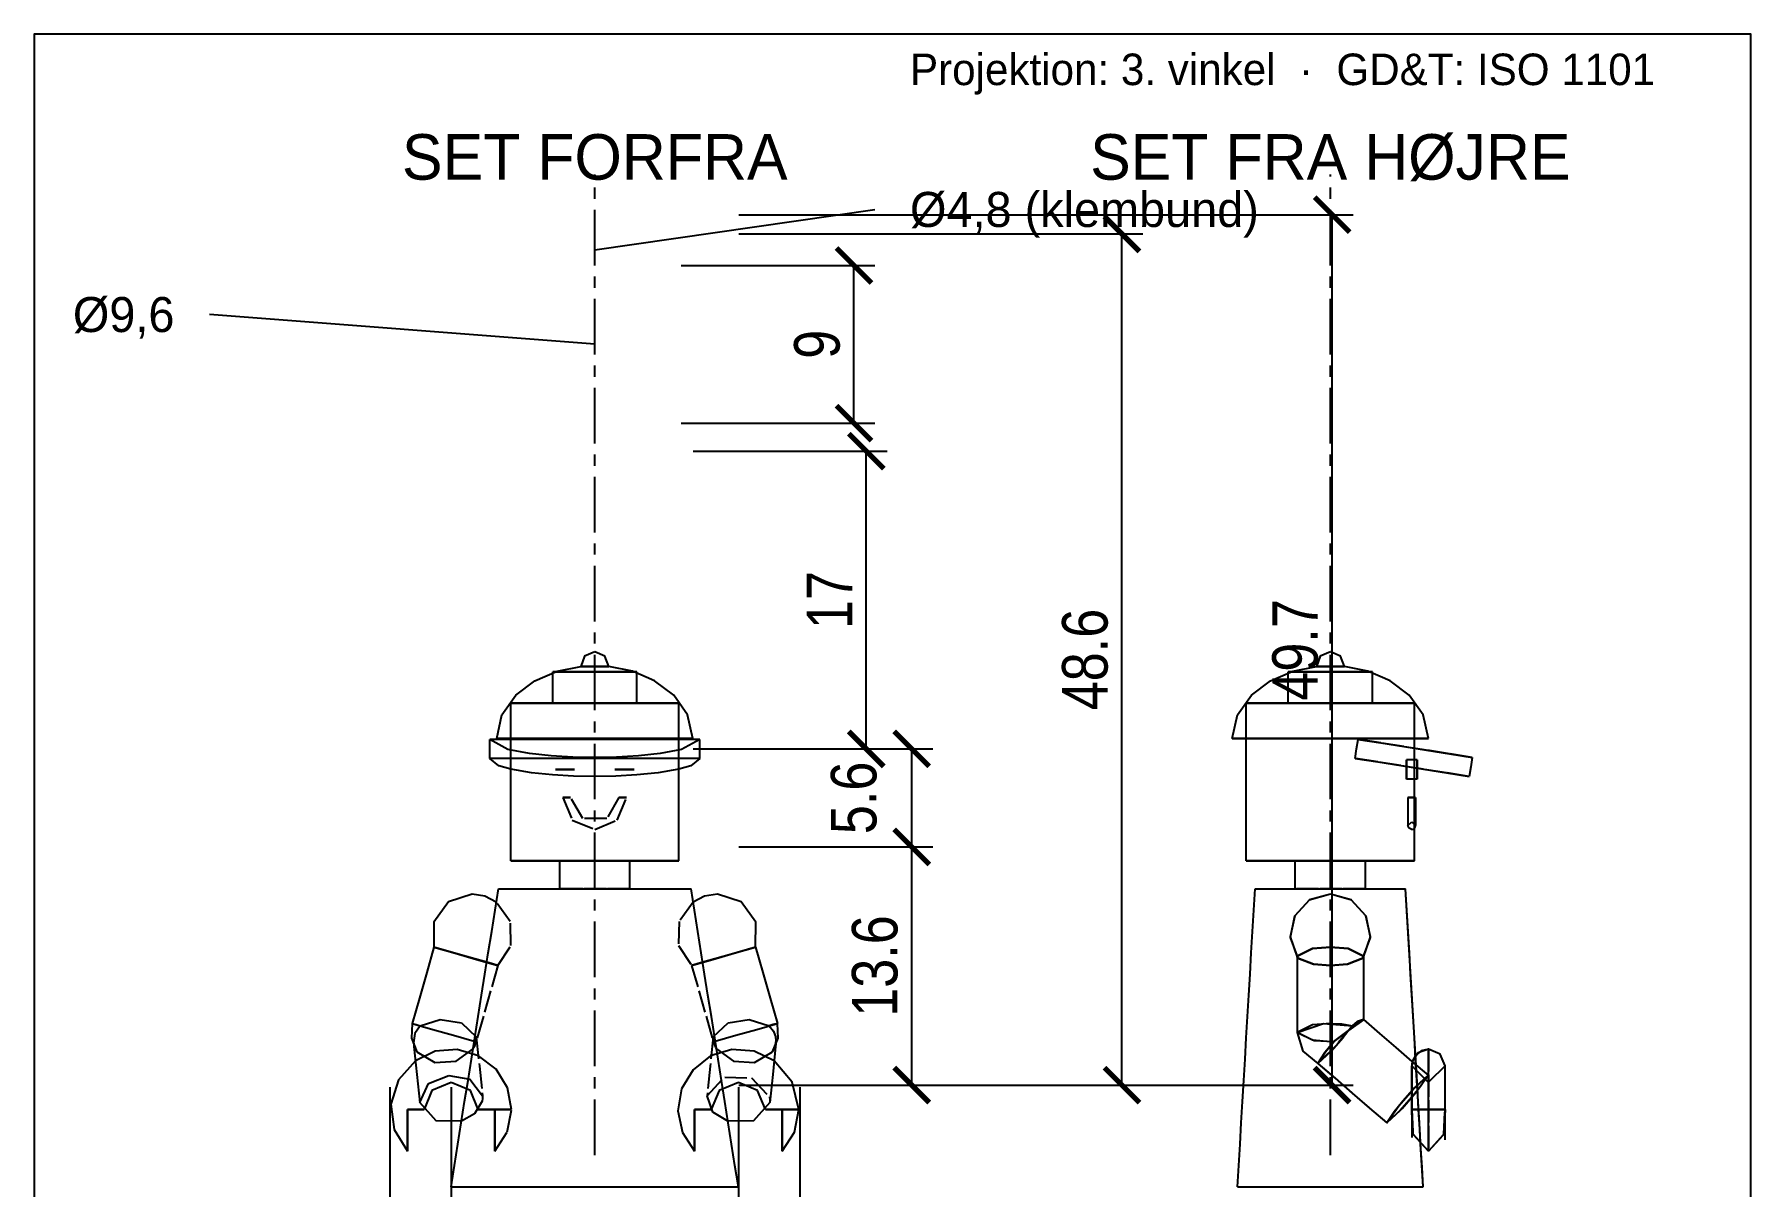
# Model space of a CAD drawing. Header units: millimetres. Extents: x -32 to 71, y -43 to 60.
# Drawn here: x -32 to 66, y -5.8 to 60 of the extents above; entities that cross this region are included whole.
import ezdxf
from ezdxf.enums import TextEntityAlignment as Align

# ---------------------------------------------------------------- set-up
doc = ezdxf.new("R2010")
doc.units = ezdxf.units.MM
doc.linetypes.add('CENTER', pattern=[5.08, 3.175, -0.635, 0.635, -0.635])
doc.linetypes.add('DASHED', pattern=[1.524, 1.27, -0.254])
for name, color, linetype in [('CENTER', 1, 'CENTER'), ('DIM', 5, 'Continuous'), ('FRAME', 7, 'Continuous'), ('HIDDEN', 8, 'DASHED'), ('OUTLINE', 7, 'Continuous'), ('TEXT', 3, 'Continuous')]:
    doc.layers.add(name, color=color, linetype=linetype)
doc.styles.add('OpenSansCondensed-Light', font='OpenSansCondensed-Light.ttf')
doc.dimstyles.new('EZDXF', dxfattribs={"dimtxt": 0.25, "dimasz": 0.175, "dimexe": 0.375, "dimexo": 0.125, "dimgap": 0.1, "dimtad": 1, "dimlfac": 100, "dimzin": 12, "dimdsep": 46, "dimtxsty": 'OpenSansCondensed-Light', "dimblk": 'ARCHTICK', "dimcen": 2.5, "dimazin": 3, "dimtfac": 0.5, "dimtmove": 2, "dimatfit": 3})

# ---------------------------------------------------------------- blocks, each defined once
blk = doc.blocks.new('_ARCHTICK')
at = {"color": 0, "linetype": 'BYBLOCK', "const_width": 0.15}
blk.add_lwpolyline([(-0.5, -0.5), (0.5, 0.5)], dxfattribs=at)

msp = doc.modelspace()

# ---------------------------------------------------------------- linework, layer by layer
at = {"layer": 'CENTER'}
for p, q in [((0, -4), (0, 52)), ((42, -4), (42, 52))]:
    msp.add_line(p, q, dxfattribs=at)
at = {"layer": 'DIM'}
for p, q in [((0, 47.7), (16, 50)), ((0, 42.3), (-22, 44))]:
    msp.add_line(p, q, dxfattribs=at)
at = {"layer": 'FRAME'}
msp.add_lwpolyline([(-32, -42), (66, -42), (66, 60), (-32, 60)], close=True, dxfattribs=at)
at = {"layer": 'HIDDEN'}
for points in [[(2.4, 23.6), (1.2, 23.6), (0, 23.6), (-1.2, 23.6), (-2.4, 23.6)], [(-2.4, 21.8), (-2.4, 22.672), (-2.4, 23.544)], [(-0.799, 23.902), (0, 23.902), (0.799, 23.902)], [(2.4, 21.8), (2.4, 22.7), (2.4, 23.6)], [(44.4, 23.6), (43.2, 23.6), (42, 23.6), (40.8, 23.6), (39.6, 23.6)], [(39.6, 21.8), (39.6, 22.672), (39.6, 23.544)], [(41.201, 23.902), (42, 23.902), (42.799, 23.902)], [(44.4, 21.8), (44.4, 22.672), (44.4, 23.544)], [(4.8, 21.8), (3.6, 21.8), (2.4, 21.8), (1.2, 21.8), (0, 21.8), (-1.2, 21.8), (-2.4, 21.8), (-3.6, 21.8), (-4.8, 21.8)], [(-4.8, 21.8), (-3.6, 21.8), (-2.4, 21.8), (-1.2, 21.8), (0, 21.8), (1.2, 21.8), (2.4, 21.8), (3.6, 21.8), (4.8, 21.8)], [(-4.8, 19.8), (-4.8, 20.8), (-4.8, 21.8)], [(2.4, 21.8), (1.2, 21.8), (0, 21.8), (-1.2, 21.8), (-2.4, 21.8)], [(-2.4, 21.8), (-1.2, 21.8), (0, 21.8), (1.2, 21.8), (2.4, 21.8)], [(4.8, 19.8), (4.8, 20.8), (4.8, 21.8)], [(46.8, 21.8), (45.6, 21.8), (44.4, 21.8), (43.2, 21.8), (42, 21.8), (40.8, 21.8), (39.6, 21.8), (38.4, 21.8), (37.2, 21.8)], [(37.2, 21.8), (38.4, 21.8), (39.6, 21.8), (40.8, 21.8), (42, 21.8)], [(37.2, 19.8), (37.2, 20.8), (37.2, 21.8)], [(44.4, 21.8), (43.2, 21.8), (42, 21.8), (40.8, 21.8), (39.6, 21.8)], [(39.6, 21.8), (40.8, 21.8), (42, 21.8)], [(42, 21.8), (43.2, 21.8), (44.4, 21.8), (45.6, 21.8), (46.8, 21.8)], [(42, 21.8), (43.2, 21.8), (44.4, 21.8)], [(46.8, 19.8), (46.8, 20.8), (46.8, 21.8)], [(6, 19.743), (4.959, 19.162), (3.733, 18.935), (2.492, 18.804), (1.247, 18.733), (0, 18.711), (-1.247, 18.733), (-2.492, 18.804), (-3.733, 18.935), (-4.959, 19.162), (-6, 19.743)], [(5.6, 19.8), (4.356, 19.8), (3.111, 19.8), (1.867, 19.8), (0.622, 19.8), (-0.622, 19.8), (-1.867, 19.8), (-3.111, 19.8), (-4.356, 19.8), (-5.6, 19.8)], [(4.8, 19.743), (3.6, 19.743), (2.4, 19.743), (1.2, 19.743), (0, 19.743), (-1.2, 19.743), (-2.4, 19.743), (-3.6, 19.743), (-4.8, 19.743)], [(47.6, 19.8), (46.356, 19.8), (45.111, 19.8), (43.867, 19.8), (42.622, 19.8), (41.378, 19.8), (40.133, 19.8), (38.889, 19.8), (37.644, 19.8), (36.4, 19.8)], [(43.414, 18.657), (43.5, 19.2), (43.586, 19.743)], [(50.105, 18.711), (48.801, 18.917), (47.497, 19.124), (46.194, 19.33), (44.89, 19.537), (43.586, 19.743)], [(4.8, 18.657), (3.6, 18.657), (2.4, 18.657), (1.2, 18.657), (0, 18.657), (-1.2, 18.657), (-2.4, 18.657), (-3.6, 18.657), (-4.8, 18.657)], [(49.933, 17.624), (48.629, 17.831), (47.325, 18.037), (46.021, 18.244), (44.718, 18.45), (43.414, 18.657)], [(46.8, 17.47), (46.8, 18.352), (46.8, 19.234)], [(4.8, 18.037), (3.611, 17.832), (2.411, 17.711), (1.206, 17.645), (0, 17.624), (-1.206, 17.645), (-2.411, 17.711), (-3.611, 17.832), (-4.8, 18.037)], [(-1.15, 18.02), (-2.25, 18.02), (-1.15, 18.02)], [(-1.15, 18.02), (-2.25, 18.02), (-1.15, 18.02)], [(2.25, 18.02), (1.15, 18.02), (2.25, 18.02)], [(2.25, 18.02), (1.15, 18.02), (2.25, 18.02)], [(46.35, 18.02), (46.35, 18.295), (46.35, 18.57)], [(46.35, 18.57), (46.35, 18.02), (46.35, 17.47)], [(46.35, 18.02), (46.35, 18.295), (46.35, 18.57)], [(46.35, 18.57), (46.35, 18.02), (46.35, 17.47)], [(46.95, 18.57), (46.65, 18.57), (46.35, 18.57)], [(46.95, 18.57), (46.65, 18.57), (46.35, 18.57)], [(46.35, 17.47), (46.35, 17.745), (46.35, 18.02)], [(46.95, 18.02), (46.95, 18.295), (46.95, 18.57)], [(46.95, 18.57), (46.95, 18.02), (46.95, 17.47)], [(46.95, 18.097), (46.95, 18.333), (46.95, 18.57)], [(46.95, 18.57), (46.95, 18.02), (46.95, 17.47)], [(46.95, 17.47), (46.95, 17.745), (46.95, 18.02)], [(46.8, 17.47), (46.575, 17.47), (46.35, 17.47)], [(-1.82, 16.42), (-1.287, 15.133), (0, 14.6), (1.287, 15.133), (1.82, 16.42)], [(-1.82, 16.42), (-1.6, 16.42), (-1.38, 16.42)], [(-1.38, 16.42), (-1.6, 16.42), (-1.82, 16.42)], [(1.38, 16.42), (0.69, 15.225), (-0.69, 15.225), (-1.38, 16.42)], [(1.82, 16.42), (1.6, 16.42), (1.38, 16.42)], [(1.38, 16.42), (1.6, 16.42), (1.82, 16.42)], [(46.65, 16.42), (46.54, 16.42), (46.43, 16.42)], [(46.43, 16.42), (46.65, 16.42), (46.87, 16.42)], [(46.65, 16.42), (46.54, 16.42), (46.43, 16.42)], [(46.43, 16.42), (46.65, 16.42), (46.87, 16.42)], [(46.43, 16.42), (46.43, 15.62), (46.43, 14.82)], [(46.43, 16.42), (46.43, 15.62), (46.43, 14.82)], [(46.87, 16.42), (46.76, 16.42), (46.65, 16.42)], [(46.8, 14.659), (46.8, 15.54), (46.8, 16.42)], [(46.87, 16.42), (46.87, 15.62), (46.87, 14.82)], [(46.43, 14.82), (46.65, 15.04), (46.87, 14.82)], [(46.65, 14.6), (46.494, 14.664), (46.43, 14.82)], [(46.65, 14.6), (46.731, 14.615), (46.8, 14.659)], [(4.8, 12.8), (3.6, 12.8), (2.4, 12.8), (1.2, 12.8), (0, 12.8), (-1.2, 12.8), (-2.4, 12.8), (-3.6, 12.8), (-4.8, 12.8)], [(2, 12.8), (0.667, 12.8), (-0.667, 12.8), (-2, 12.8)], [(-2, 12.8), (-0.667, 12.8), (0.667, 12.8), (2, 12.8)], [(46.8, 12.8), (45.6, 12.8), (44.4, 12.8), (43.2, 12.8), (42, 12.8), (40.8, 12.8), (39.6, 12.8), (38.4, 12.8), (37.2, 12.8)], [(44, 12.8), (42.667, 12.8), (41.333, 12.8), (40, 12.8)], [(40, 12.8), (41, 12.8), (42, 12.8)], [(42, 12.8), (43, 12.8), (44, 12.8)], [(-8.2, -5.8), (-8.007, -4.586), (-7.814, -3.371), (-7.621, -2.157), (-7.429, -0.943), (-7.236, 0.271), (-7.043, 1.486), (-6.85, 2.7), (-6.657, 3.914), (-6.464, 5.129), (-6.271, 6.343), (-6.079, 7.557), (-5.886, 8.771), (-5.693, 9.986), (-5.5, 11.2)], [(-5.5, 11.2), (-4.278, 11.2), (-3.056, 11.2), (-1.833, 11.2), (-0.611, 11.2), (0.611, 11.2), (1.833, 11.2), (3.056, 11.2), (4.278, 11.2), (5.5, 11.2)], [(2, 11.2), (0.667, 11.2), (-0.667, 11.2), (-2, 11.2)], [(-2, 11.2), (-0.667, 11.2), (0.667, 11.2), (2, 11.2)], [(8.2, -5.8), (8.007, -4.586), (7.814, -3.371), (7.621, -2.157), (7.429, -0.943), (7.236, 0.271), (7.043, 1.486), (6.85, 2.7), (6.657, 3.914), (6.464, 5.129), (6.271, 6.343), (6.079, 7.557), (5.886, 8.771), (5.693, 9.986), (5.5, 11.2)], [(36.7, -5.8), (36.771, -4.586), (36.843, -3.371), (36.914, -2.157), (36.986, -0.943), (37.057, 0.271), (37.129, 1.486), (37.2, 2.7), (37.271, 3.914), (37.343, 5.129), (37.414, 6.343), (37.486, 7.557), (37.557, 8.771), (37.629, 9.986), (37.7, 11.2)], [(37.7, 11.2), (38.929, 11.2), (40.157, 11.2), (41.386, 11.2), (42.614, 11.2), (43.843, 11.2), (45.071, 11.2), (46.3, 11.2)], [(42, 10.9), (40.799, 10.562), (39.952, 9.646), (39.707, 8.423), (40.136, 7.252)], [(44, 11.2), (42.667, 11.2), (41.333, 11.2), (40, 11.2)], [(40, 11.2), (41, 11.2), (42, 11.2)], [(42, 11.2), (43, 11.2), (44, 11.2)], [(43.864, 7.252), (44.293, 8.423), (44.048, 9.646), (43.201, 10.562), (42, 10.9)], [(47.3, -5.8), (47.229, -4.586), (47.157, -3.371), (47.086, -2.157), (47.014, -0.943), (46.943, 0.271), (46.871, 1.486), (46.8, 2.7), (46.729, 3.914), (46.657, 5.129), (46.586, 6.343), (46.514, 7.557), (46.443, 8.771), (46.371, 9.986), (46.3, 11.2)], [(-5.529, 6.832), (-4.787, 7.974), (-4.821, 9.337), (-5.621, 10.44)], [(5.621, 10.44), (4.821, 9.337), (4.787, 7.974), (5.529, 6.832)], [(-9.183, 7.876), (-7.965, 7.528), (-6.747, 7.18), (-5.529, 6.832)], [(5.529, 6.832), (6.747, 7.18), (7.965, 7.528), (9.183, 7.876)], [(40.1, 7.354), (40.975, 7.793), (42, 7.876)], [(42, 7.876), (43.025, 7.793), (43.9, 7.354)], [(-5.529, 6.832), (-5.847, 6.923), (-6.165, 7.013)], [(6.165, 7.013), (5.847, 6.923), (5.529, 6.832)], [(40.1, 7.354), (40.11, 7.3), (40.136, 7.252)], [(40.136, 7.252), (40.11, 7.3), (40.1, 7.354)], [(40.1, 7.354), (40.1, 5.902), (40.1, 4.451), (40.1, 3)], [(40.1, 7.304), (40.118, 7.278), (40.136, 7.252)], [(40.136, 7.252), (41.029, 6.905), (42, 6.832)], [(42, 6.832), (41.029, 6.905), (40.136, 7.252)], [(42, 6.832), (42.971, 6.905), (43.864, 7.252)], [(43.864, 7.252), (42.971, 6.905), (42, 6.832)], [(43.864, 7.252), (43.89, 7.3), (43.9, 7.354)], [(43.9, 7.354), (43.89, 7.3), (43.864, 7.252)], [(43.864, 7.252), (43.882, 7.278), (43.9, 7.304)], [(43.9, 7.354), (43.9, 6.146), (43.9, 4.938), (43.9, 3.73)], [(-5.529, 6.832), (-5.944, 5.381), (-6.358, 3.929), (-6.773, 2.478)], [(5.529, 6.832), (5.944, 5.381), (6.358, 3.929), (6.773, 2.478)], [(-10.427, 3.522), (-10.195, 3.456), (-9.963, 3.389)], [(-9.963, 3.389), (-10.267, 2.945), (-10.348, 2.415)], [(-9.963, 3.389), (-8.818, 3.748), (-7.613, 3.554), (-6.764, 2.755)], [(6.764, 2.755), (7.613, 3.554), (8.818, 3.748), (9.963, 3.389)], [(10.427, 3.522), (10.195, 3.456), (9.963, 3.389)], [(9.963, 3.389), (10.198, 3.086), (10.334, 2.727)], [(42, 3.522), (40.975, 3.439), (40.1, 3)], [(42, 2.478), (40.975, 2.561), (40.1, 3)], [(40.1, 3), (41.069, 2.545), (42.192, 2.481)], [(40.1, 3), (40.424, 1.939), (41.285, 1.24)], [(43.266, 3.389), (42.326, 2.263), (41.285, 1.24)], [(42, 3.522), (42.637, 3.492), (43.266, 3.389)], [(42.192, 2.481), (43.045, 3.11), (43.9, 3.73)], [(43.9, 3.73), (43.045, 3.11), (42.192, 2.481)], [(43.266, 3.389), (43.55, 3.626), (43.895, 3.742)], [(43.9, 3.73), (43.899, 3.737), (43.895, 3.742)], [(43.895, 3.742), (43.899, 3.737), (43.9, 3.73)], [(43.895, 3.742), (44.815, 2.947), (45.736, 2.152), (46.656, 1.357), (47.577, 0.562)], [(43.9, 3.737), (43.9, 3.734), (43.9, 3.73)], [(-10.348, 2.415), (-10.283, 2.147), (-10.152, 1.904)], [(-10.348, 2.415), (-10.337, 2.311), (-10.326, 2.207)], [(-4.75, -1.4), (-4.98, -0.161), (-5.639, 0.912), (-6.64, 1.677), (-7.849, 2.032), (-9.105, 1.929), (-10.24, 1.382)], [(-6.95, 2.069), (-6.898, 2.158), (-6.854, 2.251)], [(-6.88, 2.509), (-6.827, 2.493), (-6.773, 2.478)], [(-6.854, 2.251), (-6.812, 2.364), (-6.783, 2.48)], [(-6.854, 2.251), (-6.81, 2.363), (-6.773, 2.478)], [(-6.782, 2.481), (-6.783, 2.48), (-6.783, 2.48)], [(-6.764, 2.755), (-6.763, 2.617), (-6.782, 2.481)], [(-6.773, 2.478), (-6.778, 2.479), (-6.782, 2.481)], [(-6.764, 2.755), (-6.587, 1.072), (-6.41, -0.612)], [(10.24, 1.382), (9.094, 1.932), (7.827, 2.03), (6.611, 1.662), (5.61, 0.879), (4.96, -0.214), (4.751, -1.467), (5.009, -2.711), (5.7, -3.777)], [(6.764, 2.755), (6.587, 1.072), (6.41, -0.612)], [(6.782, 2.481), (6.763, 2.617), (6.764, 2.755)], [(6.773, 2.478), (6.827, 2.493), (6.88, 2.509)], [(6.773, 2.478), (6.778, 2.479), (6.782, 2.481)], [(6.773, 2.478), (6.81, 2.363), (6.854, 2.251)], [(6.782, 2.481), (6.812, 2.364), (6.854, 2.251)], [(6.854, 2.251), (6.898, 2.158), (6.95, 2.069)], [(10.152, 1.904), (10.283, 2.147), (10.348, 2.415)], [(10.348, 2.415), (10.337, 2.311), (10.326, 2.207)], [(10.348, 2.415), (10.353, 2.571), (10.334, 2.727)], [(42.192, 2.481), (41.703, 1.881), (41.283, 1.241)], [(41.283, 1.241), (41.702, 1.881), (42.191, 2.48)], [(42, 2.478), (42.096, 2.479), (42.192, 2.481)], [(42.192, 2.481), (42.192, 2.48), (42.191, 2.48)], [(47.6, 2.05), (47.6, 0.593), (47.6, -0.864), (47.6, -2.321), (47.6, -3.777)], [(47.6, -1.4), (47.6, 0.325), (47.6, 2.05)], [(47.6, 2.05), (47.6, 0.593), (47.6, -0.864), (47.6, -2.321), (47.6, -3.777)], [(48.55, 1.1), (48.272, 1.772), (47.6, 2.05)], [(41.285, 1.24), (41.284, 1.24), (41.283, 1.241)], [(41.283, 1.241), (41.283, 1.241), (41.284, 1.24)], [(41.283, 1.241), (42.268, 0.39), (43.253, -0.461), (44.238, -1.311), (45.223, -2.162)], [(46.859, 1.695), (46.704, 1.415), (46.65, 1.1)], [(46.68, 1.337), (46.658, 1.219), (46.65, 1.1)], [(46.65, 1.1), (46.65, -0.308), (46.65, -1.715), (46.65, -3.123)], [(48.55, 1.1), (47.6, 0.15), (46.65, 1.1)], [(46.65, -1.4), (46.65, -0.15), (46.65, 1.1)], [(46.65, 1.1), (46.65, -0.308), (46.65, -1.715), (46.65, -3.123)], [(48.55, 1.1), (47.6, 0.15), (46.65, 1.1)], [(48.55, -1.4), (48.55, -0.15), (48.55, 1.1)], [(48.55, -1.4), (48.55, -0.15), (48.55, 1.1)], [(48.55, -1.4), (48.55, -0.15), (48.55, 1.1)], [(-9.99, -0.988), (-9.484, 0.095), (-8.342, 0.552), (-7.131, 0.343), (-6.41, -0.612)], [(-6.65, -1.4), (-7.104, -0.304), (-8.2, 0.15), (-9.296, -0.304), (-9.75, -1.4)], [(6.41, -0.612), (7.418, 0.461), (8.945, 0.406), (9.976, -0.676)], [(9.75, -1.4), (9.296, -0.304), (8.2, 0.15), (7.104, -0.304), (6.65, -1.4)], [(45.223, -2.162), (45.916, -1.182), (46.707, -0.266), (47.577, 0.562)], [(45.223, -2.162), (46.093, -1.334), (46.883, -0.418), (47.577, 0.562)], [(47.577, 0.562), (46.821, -0.142), (46.132, -0.924)], [(47.577, 0.562), (47.157, -0.078), (46.668, -0.676)], [(-6.424, -0.924), (-6.86, -1.647), (-7.606, -2.059)], [(-6.41, -0.612), (-6.405, -0.768), (-6.424, -0.924)], [(7.606, -2.059), (6.748, -1.537), (6.41, -0.612)], [(9.976, -0.676), (9.995, -0.832), (9.99, -0.988)], [(46.132, -0.924), (45.643, -1.522), (45.223, -2.162)], [(46.668, -0.676), (46.659, -0.687), (46.65, -0.698)], [(-9.75, -1.4), (-10.225, -1.4), (-10.7, -1.4)], [(-10.7, -3.777), (-10.7, -2.589), (-10.7, -1.4)], [(-9.857, -1.4), (-9.803, -1.4), (-9.75, -1.4)], [(-5.7, -1.4), (-6.175, -1.4), (-6.65, -1.4)], [(-6.65, -1.4), (-6.175, -1.4), (-5.7, -1.4)], [(-4.75, -1.4), (-5.225, -1.4), (-5.7, -1.4)], [(-5.7, -1.4), (-5.225, -1.4), (-4.75, -1.4)], [(-5.7, -3.777), (-5.7, -2.589), (-5.7, -1.4)], [(-5.7, -3.777), (-4.996, -2.68), (-4.75, -1.4)], [(-5.7, -1.4), (-5.7, -2.589), (-5.7, -3.777)], [(5.7, -1.4), (5.7, -2.589), (5.7, -3.777)], [(5.7, -1.4), (6.175, -1.4), (6.65, -1.4)], [(6.65, -1.4), (6.175, -1.4), (5.7, -1.4)], [(5.7, -3.777), (5.7, -2.589), (5.7, -1.4)], [(9.857, -1.4), (9.803, -1.4), (9.75, -1.4)], [(9.75, -1.4), (10.225, -1.4), (10.7, -1.4)], [(10.7, -1.4), (11.175, -1.4), (11.65, -1.4)], [(10.7, -1.4), (10.7, -2.589), (10.7, -3.777)], [(46.65, -1.4), (47.6, -1.4), (48.55, -1.4)], [(46.65, -1.4), (46.725, -2.809), (47.6, -3.777)], [(46.65, -1.4), (47.6, -1.4), (48.55, -1.4)], [(46.65, -1.4), (47.6, -1.4), (48.55, -1.4)], [(46.65, -1.4), (47.6, -1.4), (48.55, -1.4)], [(46.65, -1.4), (47.6, -1.4), (48.55, -1.4)], [(47.6, -1.4), (47.125, -1.4), (46.65, -1.4)], [(46.65, -1.4), (46.725, -2.809), (47.6, -3.777)], [(46.65, -1.4), (47.6, -1.4), (48.55, -1.4)], [(47.6, -3.777), (46.725, -2.809), (46.65, -1.4)], [(46.65, -1.4), (47.6, -1.4), (48.55, -1.4)], [(46.65, -1.4), (47.6, -1.4), (48.55, -1.4)], [(47.172, -3.627), (47.107, -2.514), (47.041, -1.4)], [(47.6, -3.777), (48.475, -2.809), (48.55, -1.4)], [(48.55, -1.4), (48.075, -1.4), (47.6, -1.4)], [(47.6, -3.777), (47.6, -2.589), (47.6, -1.4)], [(48.55, -1.4), (48.475, -2.809), (47.6, -3.777)], [(-8.2, -5.8), (-6.938, -5.8), (-5.677, -5.8), (-4.415, -5.8), (-3.154, -5.8), (-1.892, -5.8), (-0.631, -5.8), (0.631, -5.8), (1.892, -5.8), (3.154, -5.8), (4.415, -5.8), (5.677, -5.8), (6.938, -5.8), (8.2, -5.8)], [(36.7, -5.8), (38.025, -5.8), (39.35, -5.8), (40.675, -5.8), (42, -5.8), (43.325, -5.8), (44.65, -5.8), (45.975, -5.8), (47.3, -5.8)]]:
    msp.add_lwpolyline(points, dxfattribs=at)
at = {"layer": 'OUTLINE'}
for points in [[(0, 24.744), (-0.58, 24.494), (-0.799, 23.902)], [(0.799, 23.902), (0.58, 24.494), (0, 24.744)], [(42, 24.744), (41.42, 24.494), (41.201, 23.902)], [(42.799, 23.902), (42.58, 24.494), (42, 24.744)], [(-5.6, 19.8), (-5.301, 21.135), (-4.51, 22.256), (-3.413, 23.085), (-2.148, 23.627), (-0.799, 23.902)], [(-2.4, 23.6), (-1.2, 23.6), (0, 23.6), (1.2, 23.6), (2.4, 23.6)], [(-2.4, 23.544), (-2.4, 23.572), (-2.4, 23.6)], [(0.799, 23.902), (0, 23.902), (-0.799, 23.902)], [(5.6, 19.8), (5.301, 21.135), (4.51, 22.256), (3.413, 23.085), (2.148, 23.627), (0.799, 23.902)], [(36.4, 19.8), (36.699, 21.135), (37.49, 22.256), (38.587, 23.085), (39.852, 23.627), (41.201, 23.902)], [(39.6, 23.6), (40.8, 23.6), (42, 23.6)], [(39.6, 23.544), (39.6, 23.572), (39.6, 23.6)], [(42, 23.902), (41.601, 23.902), (41.201, 23.902)], [(42.799, 23.902), (42.399, 23.902), (42, 23.902)], [(42, 23.6), (43.2, 23.6), (44.4, 23.6)], [(47.6, 19.8), (47.301, 21.135), (46.51, 22.256), (45.413, 23.085), (44.148, 23.627), (42.799, 23.902)], [(44.4, 23.544), (44.4, 23.572), (44.4, 23.6)], [(-6, 18.657), (-6, 19.2), (-6, 19.743)], [(-4.8, 19.743), (-5.4, 19.743), (-6, 19.743)], [(-5.6, 19.8), (-4.356, 19.8), (-3.111, 19.8), (-1.867, 19.8), (-0.622, 19.8), (0.622, 19.8), (1.867, 19.8), (3.111, 19.8), (4.356, 19.8), (5.6, 19.8)], [(-4.8, 12.8), (-4.8, 14.2), (-4.8, 15.6), (-4.8, 17), (-4.8, 18.4), (-4.8, 19.8)], [(4.8, 12.8), (4.8, 14.2), (4.8, 15.6), (4.8, 17), (4.8, 18.4), (4.8, 19.8)], [(6, 19.743), (5.4, 19.743), (4.8, 19.743)], [(6, 18.657), (6, 19.2), (6, 19.743)], [(36.4, 19.8), (37.8, 19.8), (39.2, 19.8), (40.6, 19.8), (42, 19.8)], [(37.2, 12.8), (37.2, 14.2), (37.2, 15.6), (37.2, 17), (37.2, 18.4), (37.2, 19.8)], [(42, 19.8), (43.4, 19.8), (44.8, 19.8), (46.2, 19.8), (47.6, 19.8)], [(43.414, 18.657), (43.5, 19.2), (43.586, 19.743)], [(43.586, 19.743), (44.89, 19.537), (46.194, 19.33), (47.497, 19.124), (48.801, 18.917), (50.105, 18.711)], [(46.8, 19.234), (46.8, 19.517), (46.8, 19.8)], [(-4.8, 18.037), (-5.477, 18.235), (-6, 18.657)], [(-4.8, 18.657), (-5.4, 18.657), (-6, 18.657)], [(6, 18.657), (5.477, 18.235), (4.8, 18.037)], [(6, 18.657), (5.4, 18.657), (4.8, 18.657)], [(43.414, 18.657), (44.718, 18.45), (46.021, 18.244), (47.325, 18.037), (48.629, 17.831), (49.933, 17.624)], [(50.105, 18.711), (50.019, 18.168), (49.933, 17.624)], [(46.35, 17.47), (46.35, 17.745), (46.35, 18.02)], [(46.95, 18.02), (46.95, 18.058), (46.95, 18.097)], [(46.95, 17.47), (46.95, 17.745), (46.95, 18.02)], [(46.95, 17.47), (46.65, 17.47), (46.35, 17.47)], [(46.8, 16.42), (46.8, 16.945), (46.8, 17.47)], [(46.95, 17.47), (46.875, 17.47), (46.8, 17.47)], [(46.87, 16.42), (46.76, 16.42), (46.65, 16.42)], [(46.87, 16.42), (46.87, 15.62), (46.87, 14.82)], [(46.8, 14.659), (46.852, 14.732), (46.87, 14.82)], [(46.8, 12.8), (46.8, 13.73), (46.8, 14.659)], [(-4.8, 12.8), (-3.6, 12.8), (-2.4, 12.8), (-1.2, 12.8), (0, 12.8), (1.2, 12.8), (2.4, 12.8), (3.6, 12.8), (4.8, 12.8)], [(-2, 11.2), (-2, 12), (-2, 12.8)], [(2, 11.2), (2, 12), (2, 12.8)], [(37.2, 12.8), (38.4, 12.8), (39.6, 12.8), (40.8, 12.8), (42, 12.8)], [(40, 11.2), (40, 12), (40, 12.8)], [(42, 12.8), (43.2, 12.8), (44.4, 12.8), (45.6, 12.8), (46.8, 12.8)], [(44, 11.2), (44, 12), (44, 12.8)], [(-7, 10.9), (-8.356, 10.458), (-9.19, 9.302), (-9.183, 7.876)], [(-8.2, -5.8), (-8.007, -4.586), (-7.814, -3.371), (-7.621, -2.157), (-7.429, -0.943), (-7.236, 0.271), (-7.043, 1.486), (-6.85, 2.7), (-6.657, 3.914), (-6.464, 5.129), (-6.271, 6.343), (-6.079, 7.557), (-5.886, 8.771), (-5.693, 9.986), (-5.5, 11.2)], [(-5.621, 10.44), (-6.273, 10.782), (-7, 10.9)], [(-5.5, 11.2), (-4.278, 11.2), (-3.056, 11.2), (-1.833, 11.2), (-0.611, 11.2), (0.611, 11.2), (1.833, 11.2), (3.056, 11.2), (4.278, 11.2), (5.5, 11.2)], [(8.2, -5.8), (8.007, -4.586), (7.814, -3.371), (7.621, -2.157), (7.429, -0.943), (7.236, 0.271), (7.043, 1.486), (6.85, 2.7), (6.657, 3.914), (6.464, 5.129), (6.271, 6.343), (6.079, 7.557), (5.886, 8.771), (5.693, 9.986), (5.5, 11.2)], [(7, 10.9), (6.273, 10.782), (5.621, 10.44)], [(9.183, 7.876), (9.19, 9.302), (8.356, 10.458), (7, 10.9)], [(36.7, -5.8), (36.771, -4.586), (36.843, -3.371), (36.914, -2.157), (36.986, -0.943), (37.057, 0.271), (37.129, 1.486), (37.2, 2.7), (37.271, 3.914), (37.343, 5.129), (37.414, 6.343), (37.486, 7.557), (37.557, 8.771), (37.629, 9.986), (37.7, 11.2)], [(37.7, 11.2), (38.929, 11.2), (40.157, 11.2), (41.386, 11.2), (42.614, 11.2), (43.843, 11.2), (45.071, 11.2), (46.3, 11.2)], [(42, 10.9), (40.813, 10.57), (39.966, 9.674), (39.704, 8.471), (40.1, 7.304)], [(43.9, 7.304), (44.296, 8.471), (44.034, 9.674), (43.187, 10.57), (42, 10.9)], [(47.041, -1.4), (46.967, -0.14), (46.893, 1.12), (46.819, 2.38), (46.745, 3.64), (46.671, 4.9), (46.596, 6.16), (46.522, 7.42), (46.448, 8.68), (46.374, 9.94), (46.3, 11.2)], [(-9.183, 7.876), (-9.598, 6.424), (-10.012, 4.973), (-10.427, 3.522)], [(-6.165, 7.013), (-7.674, 7.445), (-9.183, 7.876)], [(9.183, 7.876), (7.674, 7.445), (6.165, 7.013)], [(9.183, 7.876), (9.598, 6.424), (10.012, 4.973), (10.427, 3.522)], [(42, 7.876), (40.975, 7.793), (40.1, 7.354)], [(43.9, 7.354), (43.025, 7.793), (42, 7.876)], [(40.1, 7.354), (40.1, 5.902), (40.1, 4.451), (40.1, 3)], [(43.9, 7.354), (43.9, 6.148), (43.9, 4.943), (43.9, 3.737)], [(-10.427, 3.522), (-10.473, 2.682), (-10.152, 1.904)], [(-10.427, 3.522), (-9.245, 3.184), (-8.063, 2.846), (-6.88, 2.509)], [(6.88, 2.509), (8.063, 2.846), (9.245, 3.184), (10.427, 3.522)], [(10.152, 1.904), (10.473, 2.682), (10.427, 3.522)], [(40.1, 3), (41.608, 3.511), (43.266, 3.389)], [(40.1, 3), (40.424, 1.939), (41.285, 1.24)], [(43.266, 3.389), (43, 3.055), (42.727, 2.727)], [(43.895, 3.742), (43.55, 3.626), (43.266, 3.389)], [(43.895, 3.742), (44.815, 2.947), (45.736, 2.152), (46.656, 1.357), (47.577, 0.562)], [(-10.326, 2.207), (-10.158, 0.609), (-9.99, -0.988)], [(-10.152, 1.904), (-9.127, 1.286), (-7.919, 1.359), (-6.95, 2.069)], [(6.95, 2.069), (7.919, 1.359), (9.127, 1.286), (10.152, 1.904)], [(10.326, 2.207), (10.158, 0.609), (9.99, -0.988)], [(41.285, 1.24), (42.039, 1.946), (42.727, 2.727)], [(47.6, 2.05), (47.018, 1.851), (46.68, 1.337)], [(47.6, 2.05), (47.189, 1.957), (46.859, 1.695)], [(47.6, -1.4), (47.6, 0.325), (47.6, 2.05)], [(48.55, 1.1), (48.272, 1.772), (47.6, 2.05)], [(-10.24, 1.382), (-11.205, 0.295), (-11.636, -1.093), (-11.457, -2.536), (-10.7, -3.777)], [(11.65, -1.4), (11.277, 0.16), (10.24, 1.382)], [(41.283, 1.241), (41.284, 1.24), (41.285, 1.24)], [(41.284, 1.24), (42.269, 0.39), (43.254, -0.461), (44.239, -1.312), (45.223, -2.162)], [(46.65, -1.4), (46.65, -0.15), (46.65, 1.1)], [(48.55, -1.4), (48.55, -0.15), (48.55, 1.1)], [(46.65, -0.698), (45.97, -1.468), (45.223, -2.162)], [(-10.7, -1.4), (-10.7, -2.589), (-10.7, -3.777)], [(-10.7, -1.4), (-10.278, -1.4), (-9.857, -1.4)], [(-7.606, -2.059), (-9.058, -2.035), (-9.99, -0.988)], [(9.99, -0.988), (9.058, -2.035), (7.606, -2.059)], [(10.7, -1.4), (10.278, -1.4), (9.857, -1.4)], [(11.65, -1.4), (11.175, -1.4), (10.7, -1.4)], [(10.7, -3.777), (10.7, -2.589), (10.7, -1.4)], [(10.7, -3.777), (11.404, -2.68), (11.65, -1.4)], [(47.6, -1.4), (47.125, -1.4), (46.65, -1.4)], [(47.6, -3.777), (46.725, -2.809), (46.65, -1.4)], [(47.6, -3.777), (48.475, -2.809), (48.55, -1.4)], [(48.55, -1.4), (48.075, -1.4), (47.6, -1.4)], [(47.6, -3.777), (47.6, -2.589), (47.6, -1.4)], [(48.55, -1.4), (48.475, -2.809), (47.6, -3.777)], [(48.55, -3.123), (48.55, -2.261), (48.55, -1.4)], [(48.55, -3.123), (48.55, -2.261), (48.55, -1.4)], [(47.3, -5.8), (47.236, -4.714), (47.172, -3.627)], [(-8.2, -5.8), (-6.938, -5.8), (-5.677, -5.8), (-4.415, -5.8), (-3.154, -5.8), (-1.892, -5.8), (-0.631, -5.8), (0.631, -5.8), (1.892, -5.8), (3.154, -5.8), (4.415, -5.8), (5.677, -5.8), (6.938, -5.8), (8.2, -5.8)], [(36.7, -5.8), (38.025, -5.8), (39.35, -5.8), (40.675, -5.8), (42, -5.8), (43.325, -5.8), (44.65, -5.8), (45.975, -5.8), (47.3, -5.8)]]:
    msp.add_lwpolyline(points, dxfattribs=at)

# ---------------------------------------------------------------- texts
at = {"layer": 'DIM'}
msp.add_text('Ø4,8 (klembund)', height=2, dxfattribs=at).set_placement((18, 50), align=Align.MIDDLE_LEFT)
msp.add_text('Ø9,6', height=2, dxfattribs=at).set_placement((-24, 44), align=Align.MIDDLE_RIGHT)
at = {"layer": 'TEXT'}
msp.add_text('Projektion: 3. vinkel  ·  GD&T: ISO 1101', height=1.8, dxfattribs=at).set_placement((18, 58), align=Align.MIDDLE_LEFT)
for s, p in [('SET FORFRA', (0, 53)), ('SET FRA HØJRE', (42, 53))]:
    msp.add_text(s, height=2.6, dxfattribs=at).set_placement(p, align=Align.MIDDLE_CENTER)

# ---------------------------------------------------------------- dimensions: what is measured, and where the dimension line sits
at = {"layer": 'DIM'}
for base, p1, p2 in [((42.1, 0), (8.1, 0), (8.1, 49.7)), ((30.1, 0), (8.1, 0), (8.1, 48.6)), ((14.8, 37.8), (4.8, 37.8), (4.8, 46.8)), ((15.5, 19.2), (5.5, 19.2), (5.5, 36.2)), ((18.1, 13.6), (8.1, 13.6), (8.1, 19.2)), ((18.1, 0), (8.1, 0), (8.1, 13.6))]:
    msp.add_linear_dim(base=base, p1=p1, p2=p2, angle=90, dimstyle='EZDXF', override={"dimtxt": 2.6, "dimasz": 2, "dimexe": 1.2, "dimgap": 0.8, "dimdec": 1, "dimlfac": 1, "dimzin": 8, "dimclrd": 1, "dimclre": 1, "dimclrt": 1}, dxfattribs=at).render()
for base, p1, p2 in [((-11.7, -26), (-11.7, 0), (11.7, 0)), ((-8.2, -16), (-8.2, 0), (8.2, 0))]:
    msp.add_linear_dim(base=base, p1=p1, p2=p2, dimstyle='EZDXF', override={"dimtxt": 2.6, "dimasz": 2, "dimexe": 1.2, "dimgap": 0.8, "dimdec": 1, "dimlfac": 1, "dimzin": 8, "dimclrd": 1, "dimclre": 1, "dimclrt": 1}, dxfattribs=at).render()

doc.saveas('drawing.dxf')
